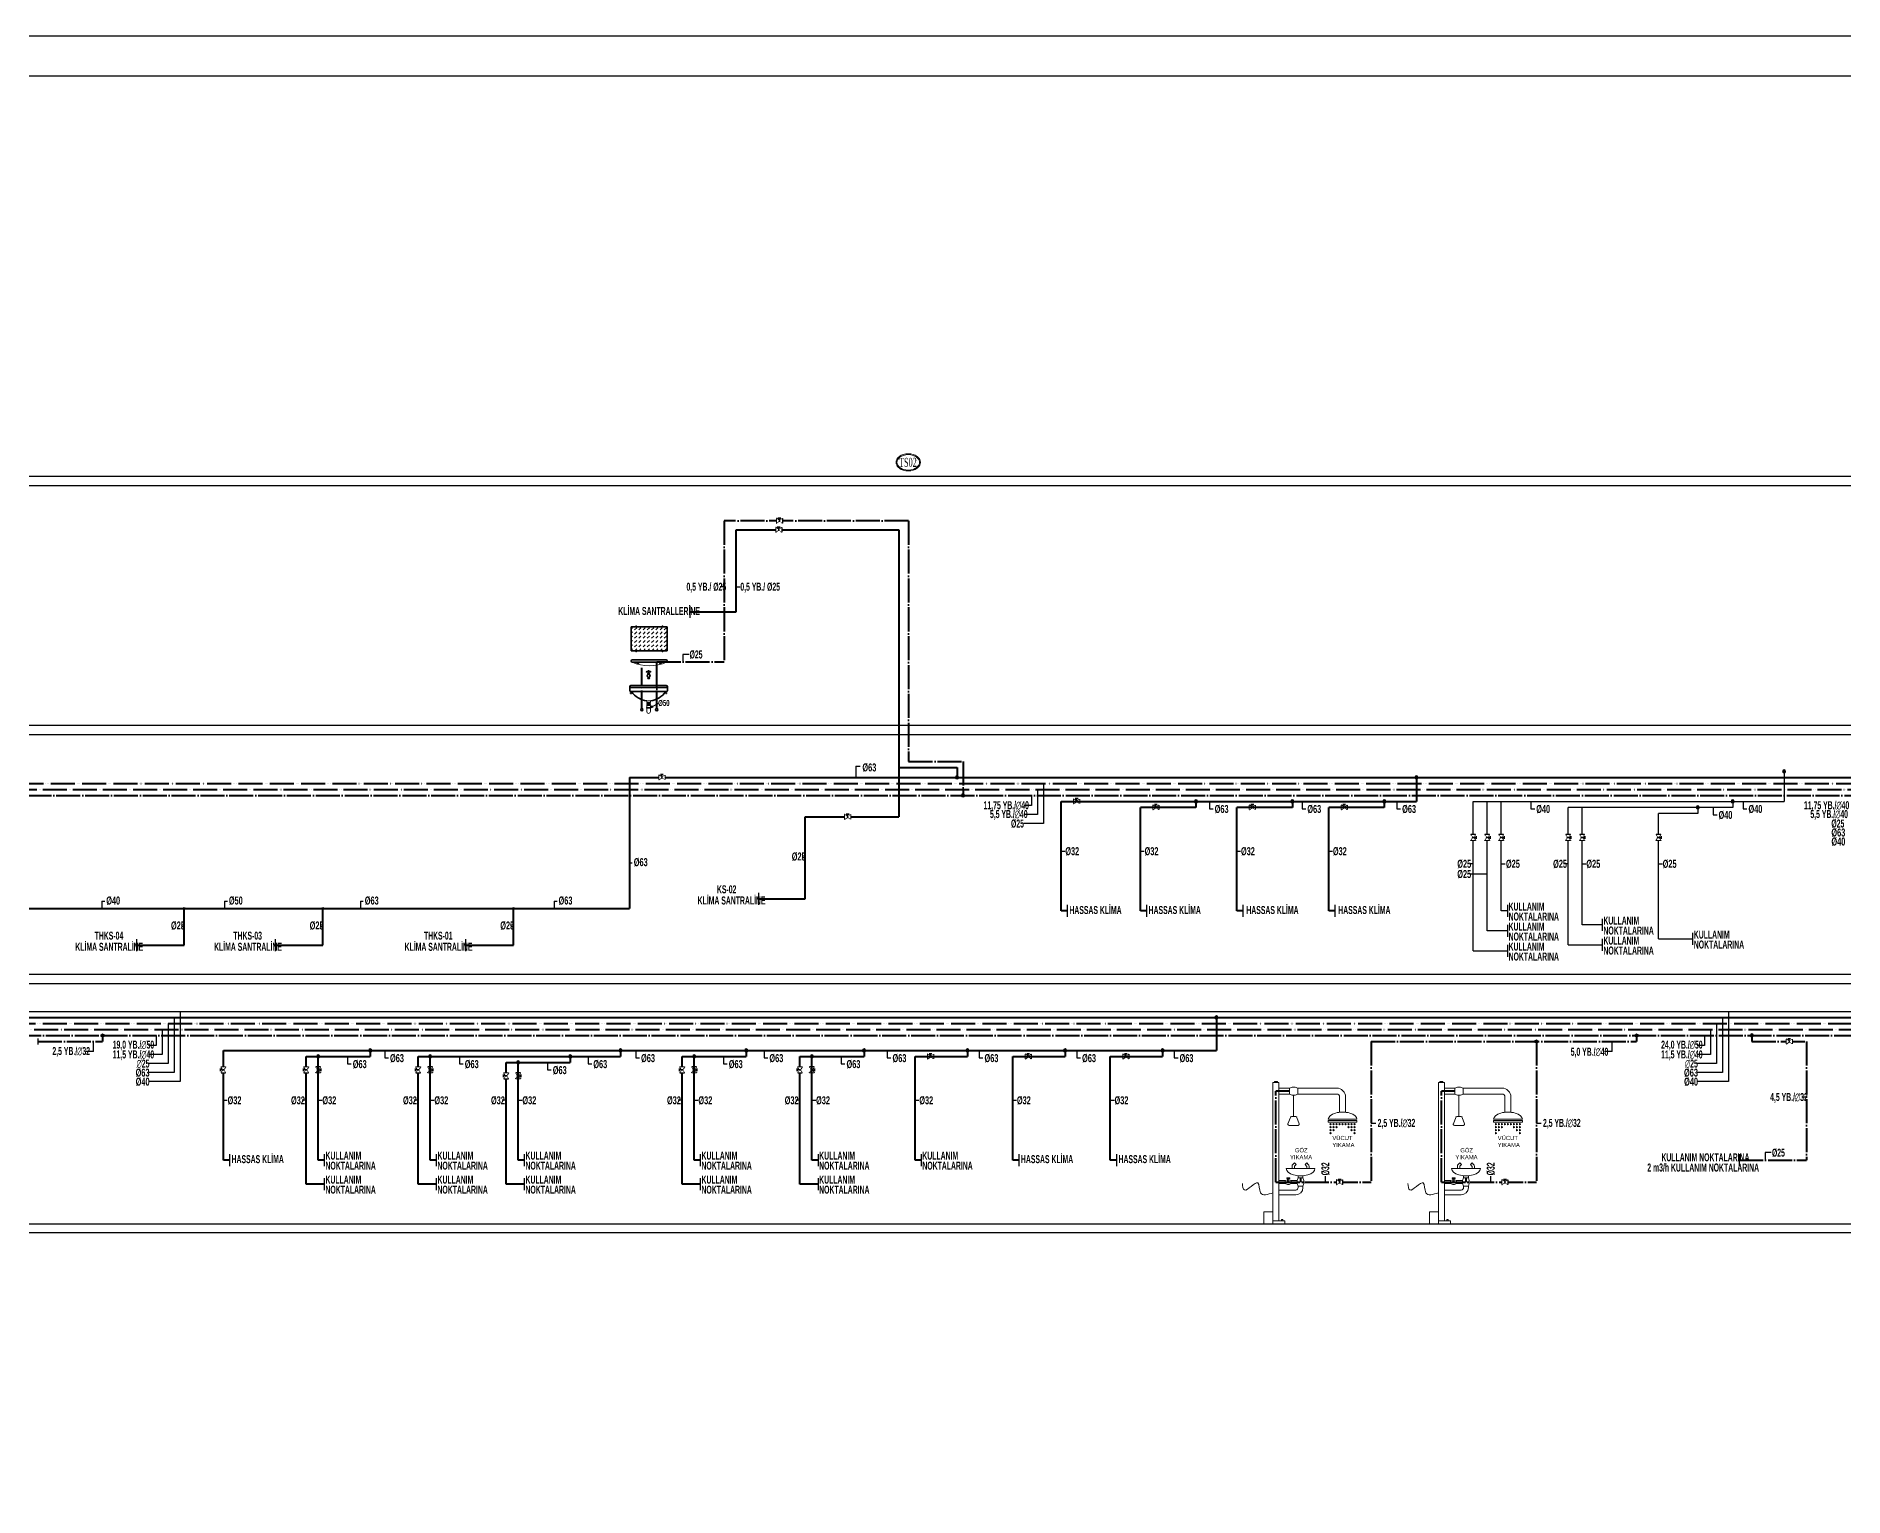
# Model space of a CAD drawing. Header units: centimetres. Extents: x 405464 to 563355, y 50011 to 66875.
# Drawn here: x 534626 to 539145, y 55361 to 59011 of the extents above; entities that cross this region are included whole.
import ezdxf
from ezdxf.enums import TextEntityAlignment as Align

# ---------------------------------------------------------------- set-up
doc = ezdxf.new("R2010")
doc.units = ezdxf.units.CM
for name, pattern in [('SICAKSU1', [75, 60, -6, 0, -3, 0, -6]), ('SIRKUL-1', [78, 60, -6, 0, -3, 0, -3, 0, -6]), ('SOGUKSU1', [72, 60, -6, 0, -6])]:
    doc.linetypes.add(name, pattern=pattern)
doc.layers.get('0').update_dxf_attribs({"lineweight": 9})
doc.layers.add('0-KRCN DI SU', color=41, linetype='D')
for name, color, linetype, lineweight in [('0-KRCN-IST-KÜRESEL VANA', 4, 'Continuous', 25), ('0-KRCN-SHT YUMUŞAK SU ÇAP', 201, 'Continuous', 30), ('0-KRCN-SHT-02CIHAZ', 132, 'Continuous', 25), ('0-KRCN-SHT-03CIHAZ', 120, 'Continuous', 30), ('0-KRCN-SHT-05CIHAZ', 171, 'Continuous', 40), ('0-KRCN-SHT-KÜRESEL VANA', 4, 'Continuous', 25), ('0-KRCN-SHT-LAVABO', 171, 'Continuous', 35), ('0-KRCN-SHT-PİSSU-BORU', 220, 'PISSU_LINE50', 40), ('0-KRCN-SHT-PROSES-BORU', 1, '0-Y_LINE', 40), ('0-KRCN-SHT-SICAKSU', 50, 'SICAKSU1', 40), ('0-KRCN-SHT-SIRKULASYON', 145, 'SIRKUL-1', 40), ('0-KRCN-SHT-SOGUKSU', 141, 'SOGUKSU1', 40), ('0-KRCN-SHT-YAZI-KOLADI-TEMİSSU', 2, 'Continuous', 35), ('0-KRCN-SHT-YAZI-ÇAP-TEMSU', 81, 'Continuous', 30), ('0-KRCN-Z-ANTET', 71, 'Continuous', 30), ('0-MEK-SHT-YAZI-ÇAP-TEMSU', 81, 'Continuous', 30)]:
    doc.layers.add(name, color=color, linetype=linetype, lineweight=lineweight)
doc.styles.add('BORU', font='AGENCYR.TTF')
doc.styles.add('CAP', font='ARIALNB.TTF')
doc.styles.add('MUF', font='isocpeur.ttf')
doc.styles.get("Standard").update_dxf_attribs({"font": 'arial.ttf'})
doc.styles.add('YAZI', font='times.ttf')
doc.linetypes.add('0-Y_LINE', pattern='A,100,-0.5,["Y",BORU,S=9,R=0,X=0,Y=-4.5],-5', length=105.5)
doc.linetypes.add('D', pattern='A,12,-1,["D",Standard,S=1,R=0,X=-0.1,Y=-0.5],-1.6', length=14.6)
doc.linetypes.add('PISSU_LINE50', pattern='A,50,-10,["C",MUF,S=10,R=0,X=1,Y=-5],0', length=60)

# ---------------------------------------------------------------- blocks, each defined once
blk = doc.blocks.new('0-MEK-SHT-ZKLN-LAV.MUSLUKLU-60')
at = {"layer": '0-KRCN-SHT-LAVABO', "linetype": 'Continuous'}
for p, q in [((-31.1, 181), (-31.1, 141)), ((28.9, 181), (-31.1, 181)), ((28.9, 141), (28.9, 181)), ((-31.1, 141), (28.9, 141)), ((-31.1, 124.1), (-31.1, 123.9)), ((27, 126), (-29.2, 126)), ((-29.2, 122), (27, 122)), ((28.9, 123.9), (28.9, 124.1)), ((-33.8, 81), (-33.8, 75)), ((-33.8, 78), (-33.8, 75)), ((-32.3, 71.4), (-32.3, 69.6)), ((-30.8, 71.4), (-32.3, 71.4)), ((-32.3, 69.6), (-30.8, 69.6)), ((-31.8, 83), (27.2, 83)), ((27.2, 80), (-31.8, 80)), ((-31.8, 73), (27.2, 73)), ((-30.8, 69.6), (-30.8, 71.4)), ((26.3, 69.6), (26.3, 71.4)), ((26.3, 71.4), (27.7, 71.4)), ((27.7, 69.6), (26.3, 69.6)), ((27.7, 71.4), (27.7, 69.6)), ((29.2, 81), (29.2, 75)), ((29.2, 75), (29.2, 78))]:
    blk.add_line(p, q, dxfattribs=at)
at = {"layer": '0-KRCN-SHT-LAVABO', "color": 120, "linetype": 'Continuous', "lineweight": 20}
for p, q in [((-23.8, 182.5), (-23.8, 180.4)), ((-22.4, 182.5), (-23.8, 182.5)), ((-22.4, 180.4), (-22.4, 182.5)), ((20.1, 180.4), (20.1, 182.5)), ((20.1, 182.5), (21.5, 182.5)), ((21.5, 182.5), (21.5, 180.4)), ((-31.1, 177.5), (-29.1, 179.5)), ((-31.1, 170.4), (-29.1, 172.4)), ((-31.1, 163.3), (-29.1, 165.4)), ((-31.1, 156.3), (-29.1, 158.3)), ((-31.1, 149.2), (-29.1, 151.2)), ((-25.6, 176), (-22, 179.5)), ((-25.6, 168.9), (-22, 172.4)), ((-25.6, 161.8), (-22, 165.4)), ((-25.6, 154.8), (-22, 158.3)), ((-25.6, 147.7), (-22, 151.2)), ((-23.8, 180.4), (-22.4, 180.4)), ((-18.5, 176), (-15, 179.5)), ((-18.5, 168.9), (-15, 172.4)), ((-18.5, 161.8), (-15, 165.4)), ((-18.5, 154.8), (-15, 158.3)), ((-18.5, 147.7), (-15, 151.2)), ((-11.4, 176), (-7.9, 179.5)), ((-11.4, 168.9), (-7.9, 172.4)), ((-11.4, 161.8), (-7.9, 165.4)), ((-11.4, 154.8), (-7.9, 158.3)), ((-11.4, 147.7), (-7.9, 151.2)), ((-4.4, 176), (-0.8, 179.5)), ((-4.4, 168.9), (-0.8, 172.4)), ((-4.4, 161.8), (-0.8, 165.4)), ((-4.4, 154.8), (-0.8, 158.3)), ((-4.4, 147.7), (-0.8, 151.2)), ((2.7, 176), (6.2, 179.5)), ((2.7, 168.9), (6.2, 172.4)), ((2.7, 161.8), (6.2, 165.4)), ((2.7, 154.8), (6.2, 158.3)), ((2.7, 147.7), (6.2, 151.2)), ((9.8, 176), (13.3, 179.5)), ((9.8, 168.9), (13.3, 172.4)), ((9.8, 161.8), (13.3, 165.4)), ((9.8, 154.8), (13.3, 158.3)), ((9.8, 147.7), (13.3, 151.2)), ((16.8, 176), (20.4, 179.5)), ((16.8, 168.9), (20.4, 172.4)), ((16.8, 161.8), (20.4, 165.4)), ((16.8, 154.8), (20.4, 158.3)), ((16.8, 147.7), (20.4, 151.2)), ((21.5, 180.4), (20.1, 180.4)), ((23.9, 176), (27.5, 179.5)), ((23.9, 168.9), (27.5, 172.4)), ((23.9, 161.8), (27.5, 165.4)), ((23.9, 154.8), (27.5, 158.3)), ((23.9, 147.7), (27.5, 151.2)), ((-31.1, 142.1), (-29.1, 144.1)), ((-25.2, 141), (-22, 144.1)), ((-23.8, 139.5), (-23.8, 141.6)), ((-23.8, 141.6), (-22.4, 141.6)), ((-22.4, 139.5), (-23.8, 139.5)), ((-22.4, 141.6), (-22.4, 139.5)), ((-18.1, 141), (-15, 144.1)), ((-11, 141), (-7.9, 144.1)), ((-4, 141), (-0.8, 144.1)), ((3.1, 141), (6.2, 144.1)), ((10.2, 141), (13.3, 144.1)), ((17.2, 141), (20.4, 144.1)), ((21.5, 141.6), (20.1, 141.6)), ((20.1, 141.6), (20.1, 139.5)), ((20.1, 139.5), (21.5, 139.5)), ((21.5, 139.5), (21.5, 141.6)), ((24.3, 141), (27.5, 144.1)), ((-4.3, 102.2), (-5.3, 99.2)), ((-5.1, 98.7), (-3.8, 97.8)), ((-3.8, 94.1), (-4.1, 96.2)), ((-0.4, 96.2), (-4.1, 96.2)), ((-3.9, 94.6), (-0.6, 94.6)), ((-0.7, 102.6), (-3.8, 102.6)), ((-3.8, 96.2), (-3.8, 100)), ((-3.8, 96.8), (-0.7, 96.8)), ((-3.8, 94.1), (-0.7, 94.1)), ((-3.7, 106), (-3.7, 106.8)), ((-3.7, 106), (-3.7, 105.3)), ((-3.3, 103.6), (-3.6, 103.4)), ((-3.6, 103.4), (-3.6, 103.2)), ((-0.9, 103.2), (-3.6, 103.2)), ((-3.5, 107.4), (-3.3, 107.4)), ((-3.5, 104.7), (-3.1, 104.7)), ((-3.3, 107.7), (-3.1, 107.7)), ((-3.3, 107.4), (-2.1, 107.4)), ((-1.2, 103.6), (-3.3, 103.6)), ((-1.4, 107.7), (-3.1, 107.7)), ((-3.1, 104.7), (-1.4, 104.7)), ((-3.1, 104.7), (-3.1, 103.6)), ((-1.9, 108), (-2.6, 108)), ((-2.6, 108), (-2.6, 108)), ((-1.2, 107.4), (-2.1, 107.4)), ((-1.9, 108), (-1.9, 108)), ((-1.2, 107.7), (-1.4, 107.7)), ((-1.1, 104.7), (-1.4, 104.7)), ((-1.4, 104.7), (-1.4, 103.6)), ((-1.1, 107.4), (-1.2, 107.4)), ((-1.2, 103.6), (-0.9, 103.4)), ((-0.9, 103.4), (-0.9, 103.2)), ((-0.8, 106), (-0.8, 106.8)), ((-0.8, 106), (-0.8, 105.3)), ((-0.7, 96.2), (-0.7, 100)), ((-0.7, 97.8), (0.6, 98.7)), ((-0.7, 94.1), (-0.4, 96.2)), ((0.8, 99.2), (-0.2, 102.2)), ((-5.8, 46.3), (-5.8, 46.1)), ((-5.3, 55.3), (-5.3, 57.9)), ((-5.3, 49.3), (-5.3, 46.8)), ((0.7, 46.8), (-5.3, 46.8)), ((-5.3, 45.6), (0.7, 45.6)), ((-5.3, 45.6), (-5.3, 39.8)), ((-5.2, 52.7), (-5.2, 52.5)), ((-5.2, 50.5), (-5.2, 50.3)), ((0.2, 54.8), (-4.8, 54.8)), ((0.2, 49.8), (-4.8, 49.8)), ((0.2, 53.2), (-4.7, 53.2)), ((-4.7, 52), (0.2, 52)), ((0.2, 51), (-4.7, 51)), ((-4.7, 49.8), (0.2, 49.8)), ((-4.3, 54.8), (-4.3, 53.2)), ((-4.3, 52), (-4.3, 51)), ((-2.3, 36.8), (-2.3, 36.8)), ((-0.3, 54.8), (-0.3, 53.2)), ((-0.3, 52), (-0.3, 51)), ((0.7, 57.9), (0.7, 55.3)), ((0.7, 52.5), (0.7, 52.7)), ((0.7, 50.3), (0.7, 50.5)), ((0.7, 46.8), (0.7, 49.3)), ((0.7, 39.8), (0.7, 45.6)), ((1.2, 46.1), (1.2, 46.3))]:
    blk.add_line(p, q, dxfattribs=at)
at = {"layer": '0-KRCN-SHT-LAVABO', "color": 120, "lineweight": 20}
blk.add_line((3.5, 47.7), (14.2, 53.7), dxfattribs=at)
at = {"layer": '0-KRCN-SHT-LAVABO', "color": 120, "linetype": 'Continuous', "lineweight": 20}
for centre in [(-19.9, 119.3), (17.6, 119.3)]:
    blk.add_circle(centre, 0.409, dxfattribs=at)
at = {"layer": '0-KRCN-SHT-LAVABO', "linetype": 'Continuous'}
for centre in [(-13.5, 42.9), (11.3, 42.9)]:
    blk.add_circle(centre, 1.84, dxfattribs=at)
for centre, radius, start, end in [((-29.2, 124.1), 1.9, 90, 180), ((-29.2, 123.9), 1.9, 180, 270), ((27, 124.1), 1.9, 0, 90), ((27, 123.9), 1.9, 270, 0), ((-31.8, 81), 2, 90, 180), ((-31.8, 78), 2, 90, 180), ((-31.8, 75), 2, 180, 270), ((-2.3, 92), 34.3, 213.6941, 264.9756), ((-2.3, 92), 34.3, 275.0244, 326.3059), ((27.2, 81), 2, 0, 90), ((27.2, 78), 2, 0, 90), ((27.2, 75), 2, 270, 0)]:
    blk.add_arc(centre, radius, start, end, dxfattribs=at)
at = {"layer": '0-KRCN-SHT-LAVABO', "color": 120, "linetype": 'Continuous', "lineweight": 20}
for centre, radius, start, end in [((-1.1, 188.2), 72.1, 246.4775, 293.4812), ((-20.1, 118.8), 1.62, 339.8952, 169.616), ((-5.3, 106), 0.843, 54.2766, 180), ((-5.3, 106), 0.843, 180, 305.7234), ((-4.8, 99.1), 0.5, 162, 234), ((-4.3, 107.6), 0.963, 239.9637, 304.3026), ((-4.3, 104.5), 0.963, 55.6974, 122.8475), ((-3.8, 102.1), 0.5, 90, 162), ((-3.1, 102.6), 0.781, 131.2718, 180.0396), ((-2.3, 100), 1.54, 0, 180), ((-1.4, 106), 2.41, 146.633, 162.6726), ((-1.4, 106), 2.41, 197.4576, 213.367), ((-3.6, 103.1), 0.12, 90, 131.2718), ((-3.3, 107.5), 0.15, 90, 270), ((-2.3, 106.8), 1.26, 106.6015, 134.4153), ((-2.3, 106), 0.843, 0, 180), ((-2.3, 106), 0.843, 180, 0), ((-2.3, 106), 2.05, 90, 100.1642), ((-2.3, 106), 2.05, 79.8358, 90), ((-2.3, 106.8), 1.26, 45.5847, 73.3985), ((-1.2, 107.5), 0.15, 270, 90), ((-3.1, 106), 2.41, 17.4576, 33.367), ((-3.1, 106), 2.41, 326.633, 342.5424), ((-0.9, 103.1), 0.12, 48.7282, 90), ((-1.4, 102.6), 0.781, 359.9604, 48.7282), ((-0.2, 107.6), 0.963, 235.6974, 300.0363), ((-0.2, 104.5), 0.963, 59.9637, 124.3026), ((-0.7, 102.1), 0.5, 18, 90), ((0.8, 106), 0.843, 0, 125.7234), ((0.8, 106), 0.843, 234.2766, 0), ((0.3, 99.1), 0.5, 306, 18), ((17.7, 118.8), 1.62, 10.384, 200.1048), ((-5.3, 46.3), 0.5, 90, 180), ((-5.3, 46.1), 0.5, 180, 270), ((-4.8, 55.3), 0.5, 180, 270), ((-4.8, 49.3), 0.5, 90, 180), ((-2.3, 39.8), 3, 180, 270), ((-4.7, 52.7), 0.5, 90, 180), ((-4.7, 52.5), 0.5, 180, 270), ((-4.7, 50.5), 0.5, 90, 180), ((-4.7, 50.3), 0.5, 180, 270), ((-2.3, 92), 34.3, 266.6528, 273.3472), ((-2.3, 39.8), 3, 270, 0), ((0.2, 55.3), 0.5, 270, 0), ((0.2, 52.7), 0.5, 0, 90), ((0.2, 52.5), 0.5, 270, 0), ((0.2, 50.5), 0.5, 0, 90), ((0.2, 50.3), 0.5, 270, 0), ((0.2, 49.3), 0.5, 0, 90), ((0.7, 46.3), 0.5, 0, 90), ((0.7, 46.1), 0.5, 270, 0)]:
    blk.add_arc(centre, radius, start, end, dxfattribs=at)
at = {"layer": '0-KRCN-SHT-PİSSU-BORU', "ltscale": 0.5}
blk.add_line((0.7, 48.2), (2, 48.2), dxfattribs=at)
blk.add_arc((2, 46.2), 2, 0, 90, dxfattribs=at)
at = {"layer": '0-KRCN-SHT-SICAKSU', "ltscale": 0.5}
blk.add_line((-13.5, 44.7), (-13.5, 114), dxfattribs=at)
at = {"layer": '0-KRCN-SHT-SOGUKSU', "ltscale": 0.5}
blk.add_line((11.3, 44.7), (11.3, 106), dxfattribs=at)
at = {"layer": '0-KRCN-SHT-LAVABO', "color": 120, "lineweight": 20, "style": 'CAP', "width": 0.7}
blk.add_text('%%C50', height=10, dxfattribs=at).set_placement((23.2, 54), align=Align.MIDDLE)
blk = doc.blocks.new('0-MEK-SHT-KÜRESELVANA')
at = {"layer": '0-KRCN-IST-KÜRESEL VANA'}
blk.add_hatch(color=256, dxfattribs=at).paths.add_polyline_path([(1.4, 0, 1), (-1.4, 0, 1)])
for p, q in [((-1.1, 0.9), (-4.2, 3)), ((-4.2, -3.1), (-4.2, 3)), ((-4.2, 3), (-4.2, -3.1)), ((-2.4, 4.6), (2.3, 4.6)), ((0, 4.6), (-2.4, 4.6)), ((0, 0), (0, 4.6)), ((2.3, 4.6), (0, 4.6)), ((1.1, 0.8), (4.3, 3)), ((4.3, -3.1), (4.3, 3)), ((4.3, 3), (4.3, -3.1)), ((-4.2, -3.1), (-1.1, -0.9)), ((4.3, -3.1), (1.1, -0.8))]:
    blk.add_line(p, q, dxfattribs=at)
for points in [[(-4.5, 3.7), (-5, 3.7), (-5, -3.8), (-4.5, -3.8)], [(4.6, 3.7), (5, 3.7), (5, -3.8), (4.6, -3.8)]]:
    blk.add_lwpolyline(points, close=True, dxfattribs=at)
blk.add_circle((0, 0), 1.42, dxfattribs=at)
blk.add_wipeout([(4.3, 3), (4.3, -3.1), (1.1, -0.9), (1.2, -0.8), (1.2, -0.7), (1.2, -0.7), (1.3, -0.6), (1.3, -0.5), (1.4, -0.4), (1.4, -0.3), (1.4, -0.2), (1.4, -0.1), (1.4, 0), (1.4, 0.1), (1.4, 0.2), (1.4, 0.2), (1.4, 0.3), (1.4, 0.4), (1.3, 0.5), (1.3, 0.6), (1.2, 0.7), (1.2, 0.7), (1.2, 0.8), (1.1, 0.8), (1.1, 0.9)]).dxf.layer = '0-KRCN-IST-KÜRESEL VANA'
blk.add_wipeout([(-4.2, 3), (-4.2, -3.1), (-1.1, -0.9), (-1.2, -0.8), (-1.2, -0.7), (-1.2, -0.7), (-1.3, -0.6), (-1.3, -0.5), (-1.4, -0.4), (-1.4, -0.3), (-1.4, -0.2), (-1.4, -0.1), (-1.4, 0), (-1.4, 0.1), (-1.4, 0.2), (-1.4, 0.2), (-1.4, 0.3), (-1.4, 0.4), (-1.3, 0.5), (-1.3, 0.6), (-1.2, 0.7), (-1.2, 0.7), (-1.2, 0.8), (-1.1, 0.8), (-1.1, 0.9)]).dxf.layer = '0-KRCN-IST-KÜRESEL VANA'
blk = doc.blocks.new('DONUT')
at = {"layer": '0-KRCN-SHT-03CIHAZ'}
blk.add_hatch(color=256, dxfattribs=at).paths.add_polyline_path([(2.5, 0, 1), (-2.5, 0, 1)])
blk.add_circle((0, 0), 2.5, dxfattribs=at)
blk = doc.blocks.new('*U39')
at = {"color": 1}
for p, q in [((-31.6, 5), (-31.6, 235)), ((-21.6, 235), (-31.6, 235)), ((-24.1, 237), (-29.1, 237)), ((-29.1, 235), (-29.1, 237)), ((-24.1, 235), (-24.1, 237)), ((-21.6, 5), (-21.6, 235)), ((-21.6, 225.9), (-4.1, 225.9)), ((-21.6, 215.9), (-4.1, 215.9)), ((0.3, 227.5), (-4.1, 225.9)), ((-4.1, 225.9), (-4.1, 215.9)), ((0.3, 214.3), (-4.1, 215.9)), ((0.3, 227.5), (5.1, 227.5)), ((0.3, 214.3), (5.1, 214.3)), ((2.7, 214.3), (2.7, 178.7)), ((5.1, 227.5), (9.6, 225.9)), ((5.1, 214.3), (9.6, 215.9)), ((9.6, 225.9), (74.4, 225.9)), ((9.6, 225.9), (9.6, 215.9)), ((9.6, 215.9), (74.4, 215.9)), ((79.4, 210.9), (79.4, 185.9)), ((89.4, 210.9), (89.4, 185.9)), ((79.4, 185.9), (89.4, 185.9)), ((-2.6, 177.1), (-6.6, 166.1)), ((-4.7, 163.7), (10.2, 163.7)), ((-0.7, 178.7), (6.2, 178.7)), ((8.1, 177.1), (12.1, 166.1)), ((108.4, 173.9), (60.4, 173.9)), ((108.4, 171.9), (60.4, 171.9)), ((108.4, 171.9), (108.4, 168.9)), ((-9.6, 91.8), (38.4, 91.8)), ((4.2, 101.4), (7, 98.6)), ((24.6, 101.4), (21.8, 98.6)), ((-11.1, 71.8), (-21.6, 71.8)), ((-11.1, 67), (-21.6, 67)), ((-7.6, 73.3), (-11.1, 71.8)), ((-11.1, 71.8), (-11.1, 67)), ((-7.6, 65.5), (-11.1, 67)), ((-8.7, 76.4), (-3.7, 76.4)), ((-8.7, 75.4), (-8.7, 76.4)), ((-8.7, 75.4), (-3.7, 75.4)), ((-7.6, 73.3), (-4.8, 73.3)), ((-7.6, 65.5), (-4.8, 65.5)), ((-7.2, 70.5), (-7.2, 75.4)), ((-5.2, 70.5), (-5.2, 75.4)), ((-4.8, 73.3), (-1.4, 71.8)), ((-4.8, 65.5), (-1.4, 67)), ((-3.7, 75.4), (-3.7, 76.4)), ((8.8, 71.8), (-1.4, 71.8)), ((-1.4, 71.8), (-1.4, 67)), ((8.8, 67), (-1.4, 67)), ((8.8, 71.8), (10.4, 76.2)), ((8.8, 67), (8.8, 71.8)), ((8.8, 67), (10.4, 62.6)), ((10.4, 76.2), (10.4, 79.9)), ((10.4, 76.2), (18.4, 76.2)), ((10.4, 60.1), (10.4, 62.6)), ((10.4, 62.6), (18.4, 62.6)), ((18.4, 76.2), (18.4, 79.9)), ((20, 71.8), (18.4, 76.2)), ((20, 67), (18.4, 62.6)), ((18.4, 60.1), (18.4, 62.6)), ((20, 67), (20, 71.8)), ((-21.6, 56.1), (6.4, 56.1)), ((-21.6, 48.1), (6.4, 48.1)), ((-31.6, 5), (-11.6, 5)), ((-17.2, 7), (-15.2, 7)), ((-17.2, 7), (-17.2, 5)), ((-15.2, 7), (-15.2, 5)), ((-11.6, 5), (-11.6, 0)), ((-11.6, 0), (-31.6, 0))]:
    blk.add_line(p, q, dxfattribs=at)
blk.add_lwpolyline([(60.4, 171.9), (60.4, 168.9), (108.4, 168.9)], dxfattribs=at)
for points in [[(0.2, 91.8), (0.2, 95.4, -0.198912), (1.6, 98.8), (4.2, 101.4)], [(4.2, 91.8), (4.2, 95.4, -0.198912), (4.4, 96), (7, 98.6)], [(24.6, 91.8), (24.6, 95.4, 0.198912), (24.4, 96), (21.8, 98.6)], [(28.6, 91.8), (28.6, 95.4, 0.198912), (27.2, 98.8), (24.6, 101.4)]]:
    blk.add_lwpolyline(points, format="xyb", dxfattribs=at)
blk.add_lwpolyline([(-46.6, 20), (-46.6, 0), (-31.6, 0), (-31.6, 20)], close=True, dxfattribs=at)
for centre, radius in [((64.4, 165.9), 1), ((64.4, 160.9), 1), ((64.4, 155.9), 1), ((64.4, 150.9), 1), ((69.4, 165.9), 1), ((69.4, 160.9), 1), ((69.4, 155.9), 1), ((74.4, 165.9), 1), ((74.4, 160.9), 1), ((79.4, 165.9), 1), ((84.4, 165.9), 1), ((89.4, 165.9), 1), ((94.4, 165.9), 1), ((94.4, 160.9), 1), ((99.4, 165.9), 1), ((99.4, 160.9), 1), ((99.4, 155.9), 1), ((104.4, 165.9), 1), ((104.4, 160.9), 1), ((104.4, 155.9), 1), ((104.4, 150.9), 1), ((-6.2, 69.4), 1.5)]:
    blk.add_circle(centre, radius, dxfattribs=at)
for centre, radius, start, end in [((74.4, 210.9), 15, 0, 90), ((74.4, 210.9), 5, 0, 90), ((-4.7, 165.7), 2, 165.9638, 270), ((-0.7, 176.7), 2, 90, 165.9638), ((6.2, 176.7), 2, 14.0362, 90), ((10.2, 165.7), 2, 270, 14.0362), ((6.4, 60.1), 4, 270, 0), ((6.4, 60.1), 12, 270, 0)]:
    blk.add_arc(centre, radius, start, end, dxfattribs=at)
for centre, major_axis in [((84.4, 173.9), (24, 0)), ((14.4, 91.8), (-24, 0))]:
    blk.add_ellipse(centre, major_axis=major_axis, ratio=0.5, start_param=0, end_param=3.141593, dxfattribs=at)
blk.add_spline([(-31.6, 51.5), (-52.4, 51.5), (-56.8, 67.9), (-79.3, 56.2), (-82.6, 67.2)], degree=3, dxfattribs=at)
at = {"char_height": 7, "attachment_point": 1}
for s, insert in [('   GÖZ YIKAMA', (-3.2, 125.9)), ('VÜCUT   YIKAMA', (67.3, 146.3))]:
    blk.add_mtext_dynamic_manual_height_columns(s, width=59.736, gutter_width=12.5, heights=[0], dxfattribs=dict(at, insert=insert))
blk = doc.blocks.new('A$C75464483')
at = {"layer": '0-KRCN-SHT-YAZI-KOLADI-TEMİSSU', "lineweight": 20}
for points in [[(22.3, 5.7, -0.254464), (22.3, -5.7, -0.105847), (17.2, -11.7, -0.086514), (9.5, -15.7, -0.153914), (-10.7, -15.7, -0.086514), (-18.3, -11.7, -0.105847), (-23.5, -5.7, -0.254464), (-23.5, 5.7, -0.105847), (-18.3, 11.7, -0.086514), (-10.7, 15.7, -0.153914), (9.5, 15.7, -0.086514), (17.2, 11.7, -0.105847), (22.3, 5.7, -0.125236)], [(20.7, 4.9, -0.254464), (20.7, -4.9, -0.105847), (16.1, -10.3, -0.086514), (9, -14, -0.153914), (-10.1, -14, -0.086514), (-17.2, -10.3, -0.105847), (-21.9, -4.9, -0.254464), (-21.9, 4.9, -0.105847), (-17.2, 10.3, -0.086514), (-10.1, 14, -0.153914), (9, 14, -0.086514), (16.1, 10.3, -0.105847), (20.7, 4.9, -0.125236)]]:
    blk.add_lwpolyline(points, format="xyb", dxfattribs=at)
at = {"layer": '0-KRCN-SHT-YAZI-KOLADI-TEMİSSU', "style": 'YAZI', "width": 0.6}
blk.add_text('TS', height=18, rotation=360, dxfattribs=at).set_placement((0, 0), align=Align.MIDDLE_RIGHT)
blk.add_attdef('99', text='', height=18, rotation=360, dxfattribs=at).set_placement((0, 0), align=Align.MIDDLE_LEFT)

msp = doc.modelspace()

# ---------------------------------------------------------------- linework, layer by layer
at = {"layer": '0-KRCN DI SU', "linetype": 'D', "ltscale": 5}
for p, q in [((538995.7, 57174.1), (538995.7, 57099.1)), ((538218.5, 57099.1), (538995.7, 57099.1)), ((538218.5, 56725.3), (538218.5, 57099.1)), ((538253.5, 56775.3), (538253.5, 57099.1)), ((538288.5, 56825.3), (538288.5, 57099.1)), ((538867, 57084.1), (538455.7, 57084.1)), ((538455.7, 56740.3), (538455.7, 57084.1)), ((538490.7, 56790.3), (538490.7, 57084.1)), ((538779.8, 57084.1), (538779.8, 57069.1)), ((538867, 57099.1), (538867, 57084.1)), ((538779.8, 57069.1), (538681.5, 57069.1)), ((538681.5, 56755.3), (538681.5, 57069.1)), ((538303.8, 56825.3), (538288.5, 56825.3)), ((538303.8, 56775.3), (538253.5, 56775.3)), ((538541, 56790.3), (538490.7, 56790.3)), ((538218.5, 56725.3), (538303.8, 56725.3)), ((538455.7, 56740.3), (538541, 56740.3)), ((538681.5, 56755.3), (538766.8, 56755.3)), ((521715.5, 56574.1), (544442.4, 56574.1))]:
    msp.add_line(p, q, dxfattribs=at)
at = {"layer": '0-KRCN-SHT YUMUŞAK SU ÇAP', "linetype": 'Continuous'}
for p, q in [((536675.3, 57186.7), (536685.8, 57186.7)), ((536675.3, 57186.7), (536675.3, 57159.1)), ((537558.7, 57099.1), (537558.7, 57080.4)), ((537558.7, 57080.4), (537568.2, 57080.4)), ((537790.5, 57099.1), (537790.5, 57080.4)), ((537790.5, 57080.4), (537799.9, 57080.4)), ((538027.4, 57099.1), (538027.4, 57080.4)), ((538027.4, 57080.4), (538036.9, 57080.4)), ((538362.6, 57099.1), (538362.6, 57080.4)), ((538362.6, 57080.4), (538372.1, 57080.4)), ((538818.3, 57084.1), (538818.3, 57065.4)), ((538893.2, 57099.1), (538893.2, 57080.4)), ((538893.2, 57080.4), (538902.7, 57080.4)), ((538818.3, 57065.4), (538827.8, 57065.4)), ((536109.2, 56945.8), (536116.1, 56945.8)), ((536548.1, 56957.8), (536541.1, 56957.8)), ((537188.1, 56974.6), (537197.9, 56974.6)), ((537386.2, 56974.6), (537396, 56974.6)), ((537627.2, 56974.6), (537637, 56974.6)), ((537857, 56974.6), (537866.8, 56974.6)), ((538218.5, 56943.1), (538208.8, 56943.1)), ((538288.5, 56943.1), (538298.3, 56943.1)), ((538455.7, 56943.1), (538445.9, 56943.1)), ((538490.7, 56943.1), (538500.4, 56943.1)), ((538681.5, 56943.1), (538691.3, 56943.1)), ((538253.5, 56917.6), (538208.8, 56917.6)), ((534790.4, 56849.8), (534797.4, 56849.8)), ((534790.4, 56849.8), (534790.4, 56831.3)), ((535096.9, 56849.8), (535103.9, 56849.8)), ((535096.9, 56849.8), (535096.9, 56831.3)), ((535436.7, 56849.8), (535443.7, 56849.8)), ((535436.7, 56849.8), (535436.7, 56831.3)), ((535921, 56849.8), (535928, 56849.8)), ((535921, 56849.8), (535921, 56831.3)), ((534996.1, 56785.4), (534989.1, 56785.4)), ((535342.8, 56785.4), (535335.9, 56785.4)), ((535819.2, 56785.4), (535812.3, 56785.4)), ((534971, 56559.1), (534971, 56421.3)), ((534986, 56574.1), (534986, 56398.8)), ((538841.9, 56559.1), (538841.9, 56421.3)), ((538856.9, 56574.1), (538856.9, 56398.8)), ((535404.2, 56461.6), (535404.2, 56442.9)), ((535497.2, 56476.6), (535497.2, 56457.9)), ((535497.2, 56457.9), (535506.7, 56457.9)), ((535684.1, 56461.6), (535684.1, 56442.9)), ((535904.1, 56446.6), (535904.1, 56427.9)), ((536005.5, 56461.6), (536005.5, 56442.9)), ((536124.9, 56476.6), (536124.9, 56457.9)), ((536124.9, 56457.9), (536134.3, 56457.9)), ((536344.1, 56461.6), (536344.1, 56442.9)), ((536445.6, 56476.6), (536445.6, 56457.9)), ((536445.6, 56457.9), (536455.1, 56457.9)), ((536638.4, 56461.6), (536638.4, 56442.9)), ((536753.4, 56476.6), (536753.4, 56457.9)), ((536753.4, 56457.9), (536762.8, 56457.9)), ((536983.3, 56476.6), (536983.3, 56457.9)), ((536983.3, 56457.9), (536992.8, 56457.9)), ((537227.3, 56476.6), (537227.3, 56457.9)), ((537227.3, 56457.9), (537236.8, 56457.9)), ((537471, 56476.6), (537471, 56457.9)), ((537471, 56457.9), (537480.4, 56457.9)), ((534971, 56421.3), (534906.9, 56421.3)), ((534986, 56398.8), (534906.9, 56398.8)), ((535404.2, 56442.9), (535413.6, 56442.9)), ((535684.1, 56442.9), (535693.6, 56442.9)), ((535904.1, 56427.9), (535913.6, 56427.9)), ((536005.5, 56442.9), (536014.9, 56442.9)), ((536344.1, 56442.9), (536353.6, 56442.9)), ((536638.4, 56442.9), (536647.8, 56442.9)), ((538841.9, 56421.3), (538777.8, 56421.3)), ((538856.9, 56398.8), (538777.8, 56398.8)), ((535093.8, 56352.1), (535103.5, 56352.1)), ((535300.9, 56352.1), (535290.7, 56352.1)), ((535330.9, 56352.1), (535340.7, 56352.1)), ((535580.8, 56352.1), (535570.7, 56352.1)), ((535610.8, 56352.1), (535620.6, 56352.1)), ((535800.8, 56352.1), (535790.7, 56352.1)), ((535830.8, 56352.1), (535840.6, 56352.1)), ((536240.8, 56352.1), (536230.7, 56352.1)), ((536270.8, 56352.1), (536280.6, 56352.1)), ((536535.1, 56352.1), (536524.9, 56352.1)), ((536565.1, 56352.1), (536574.8, 56352.1)), ((536823.1, 56352.1), (536832.8, 56352.1)), ((537067.1, 56352.1), (537076.8, 56352.1)), ((537311.1, 56352.1), (537320.9, 56352.1))]:
    msp.add_line(p, q, dxfattribs=at)
at = {"layer": '0-KRCN-SHT-02CIHAZ', "color": 8}
for p, q in [((544442.4, 57911.3), (519319.8, 57911.3)), ((519319.8, 57888.8), (544442.4, 57888.8)), ((544442.4, 57288.8), (519319.8, 57288.8)), ((519319.8, 57266.3), (544442.4, 57266.3)), ((544442.4, 56666.3), (519319.8, 56666.3)), ((519319.8, 56643.8), (544442.4, 56643.8)), ((519319.8, 56043.8), (544442.4, 56043.8)), ((544442.4, 56021.3), (519319.8, 56021.3))]:
    msp.add_line(p, q, dxfattribs=at)
at = {"layer": '0-KRCN-SHT-PROSES-BORU'}
for p, q in [((536375.7, 57572.6), (536375.7, 57777.8)), ((536782.7, 57777.8), (536782.7, 57060.4)), ((536259.7, 57572.6), (536375.7, 57572.6)), ((536782.7, 57184.1), (536928, 57184.1)), ((536928, 57184.1), (536928, 57159.1)), ((536109.2, 57159.1), (544442.4, 57159.1)), ((536109.2, 57159.1), (536109.2, 56831.3)), ((538076.4, 57159.1), (538076.4, 57099.1)), ((537188.1, 56825.3), (537188.1, 57099.1)), ((537386.2, 56825.3), (537386.2, 57084.1)), ((537525.3, 57099.1), (537525.3, 57084.1)), ((537627.2, 56825.3), (537627.2, 57084.1)), ((537766.3, 57099.1), (537766.3, 57084.1)), ((537857, 56825.3), (537857, 57084.1)), ((537996.1, 57099.1), (537996.1, 57084.1)), ((536548.1, 57060.4), (536782.7, 57060.4)), ((536548.1, 56855.2), (536548.1, 57060.4)), ((536432, 56855.2), (536548.1, 56855.2)), ((533407.3, 56831.3), (536109.2, 56831.3)), ((534996.1, 56739.4), (534996.1, 56831.3)), ((535342.8, 56739.4), (535342.8, 56831.3)), ((535819.2, 56739.4), (535819.2, 56831.3)), ((537203.4, 56825.3), (537188.1, 56825.3)), ((537401.6, 56825.3), (537386.2, 56825.3)), ((537642.6, 56825.3), (537627.2, 56825.3)), ((537872.3, 56825.3), (537857, 56825.3)), ((534876.3, 56739.4), (534996.1, 56739.4)), ((535223.1, 56739.4), (535342.8, 56739.4)), ((535699.5, 56739.4), (535819.2, 56739.4)), ((521644.3, 56559.1), (544442.4, 56559.1)), ((537576.2, 56559.1), (537576.2, 56476.6)), ((535093.8, 56476.6), (537576.2, 56476.6)), ((535093.8, 56202.8), (535093.8, 56476.6)), ((535300.9, 56142.8), (535300.9, 56461.6)), ((535300.9, 56461.6), (535461.2, 56461.6)), ((535461.2, 56476.6), (535461.2, 56461.6)), ((535580.8, 56142.8), (535580.8, 56461.6)), ((535580.8, 56461.6), (536086.9, 56461.6)), ((535800.8, 56142.8), (535800.8, 56446.6)), ((535800.8, 56446.6), (535961.2, 56446.6)), ((535961.2, 56461.6), (535961.2, 56446.6)), ((536086.9, 56476.6), (536086.9, 56461.6)), ((536240.8, 56142.8), (536240.8, 56461.6)), ((536240.8, 56461.6), (536401.2, 56461.6)), ((536401.2, 56476.6), (536401.2, 56461.6)), ((536535.1, 56142.8), (536535.1, 56461.6)), ((536535.1, 56461.6), (536695.4, 56461.6)), ((536695.4, 56476.6), (536695.4, 56461.6)), ((536823.1, 56202.8), (536823.1, 56461.6)), ((536953.9, 56476.6), (536953.9, 56461.6)), ((537067.1, 56202.8), (537067.1, 56461.6)), ((537197.9, 56476.6), (537197.9, 56461.6)), ((537311.1, 56202.8), (537311.1, 56461.6)), ((537441.9, 56476.6), (537441.9, 56461.6)), ((535109.1, 56202.8), (535093.8, 56202.8)), ((535346.2, 56202.8), (535330.9, 56202.8)), ((535626.2, 56202.8), (535610.8, 56202.8)), ((535846.2, 56202.8), (535830.8, 56202.8)), ((536286.2, 56202.8), (536270.8, 56202.8)), ((536580.4, 56202.8), (536565.1, 56202.8)), ((536838.4, 56202.8), (536823.1, 56202.8)), ((537082.4, 56202.8), (537067.1, 56202.8)), ((537326.4, 56202.8), (537311.1, 56202.8)), ((535346.2, 56142.8), (535300.9, 56142.8)), ((535626.2, 56142.8), (535580.8, 56142.8)), ((535846.2, 56142.8), (535800.8, 56142.8)), ((536286.2, 56142.8), (536240.8, 56142.8)), ((536580.4, 56142.8), (536535.1, 56142.8))]:
    msp.add_line(p, q, dxfattribs=at)
at = {"layer": '0-KRCN-SHT-SICAKSU'}
for p, q in [((528100, 57129.1), (544442.4, 57129.1)), ((526574.1, 56529.1), (544442.4, 56529.1))]:
    msp.add_line(p, q, dxfattribs=at)
at = {"layer": '0-KRCN-SHT-SIRKULASYON'}
for p, q in [((528085, 57144.1), (544442.4, 57144.1)), ((527987, 56544.1), (544442.4, 56544.1))]:
    msp.add_line(p, q, dxfattribs=at)
at = {"layer": '0-KRCN-SHT-SOGUKSU'}
for p, q in [((536345.7, 57800.3), (536345.7, 57447.8)), ((536806.9, 57800.3), (536345.7, 57800.3)), ((536806.9, 57800.3), (536806.9, 57199.1)), ((536177.3, 57447.8), (536345.7, 57447.8)), ((536177.3, 57422.9), (536177.3, 57447.8)), ((536806.9, 57199.1), (536943, 57199.1)), ((536943, 57199.1), (536943, 57114.1)), ((528115, 57114.1), (544442.4, 57114.1)), ((528017, 56514.1), (544442.4, 56514.1)), ((534630.3, 56499.1), (534791.9, 56499.1)), ((534791.9, 56514.1), (534791.9, 56499.1)), ((537963.1, 56499.1), (537963.1, 56147.7)), ((537963.1, 56499.1), (538626.7, 56499.1)), ((538376.5, 56499.1), (538376.5, 56147.7)), ((538626.7, 56514.1), (538626.7, 56499.1)), ((538915.1, 56514.1), (538915.1, 56499.1)), ((538915.1, 56499.1), (539051.6, 56499.1)), ((539051.6, 56499.1), (539051.6, 56202.8)), ((537725.3, 56147.7), (537725.3, 56375.1)), ((537759.1, 56375.1), (537725.3, 56375.1)), ((538138.7, 56147.7), (538138.7, 56375.1)), ((538172.5, 56375.1), (538138.7, 56375.1)), ((538883.2, 56202.8), (539051.6, 56202.8)), ((537725.3, 56147.7), (537963.1, 56147.7)), ((537786.8, 56158.1), (537786.8, 56147.7)), ((538138.7, 56147.7), (538376.5, 56147.7)), ((538200.2, 56158.1), (538200.2, 56147.7))]:
    msp.add_line(p, q, dxfattribs=at)
at = {"layer": '0-KRCN-SHT-YAZI-ÇAP-TEMSU', "linetype": 'Continuous'}
for p, q in [((536345.7, 57635.5), (536336, 57635.5)), ((536375.7, 57635.5), (536385.5, 57635.5)), ((536259.7, 57587.6), (536259.7, 57557.6)), ((536257.4, 57466.3), (536242.4, 57466.3)), ((536242.4, 57466.3), (536242.4, 57447.8)), ((537129.4, 57129.1), (537129.4, 57066.3)), ((537144.4, 57144.1), (537144.4, 57043.8)), ((537114.4, 57088.8), (537095.3, 57088.8)), ((537114.4, 57114.1), (537114.4, 57088.8)), ((537129.4, 57066.3), (537095.3, 57066.3)), ((537144.4, 57043.8), (537095.3, 57043.8)), ((536432, 56870.2), (536432, 56840.2)), ((537203.4, 56840.3), (537203.4, 56810.3)), ((537401.6, 56840.3), (537401.6, 56810.3)), ((537642.6, 56840.3), (537642.6, 56810.3)), ((537872.3, 56840.3), (537872.3, 56810.3)), ((538303.8, 56840.3), (538303.8, 56810.3)), ((538541, 56805.3), (538541, 56775.3)), ((538303.8, 56790.3), (538303.8, 56760.3)), ((538766.8, 56770.3), (538766.8, 56740.3)), ((534876.3, 56754.4), (534876.3, 56724.4)), ((535223.1, 56754.4), (535223.1, 56724.4)), ((535699.5, 56754.4), (535699.5, 56724.4)), ((538303.8, 56740.3), (538303.8, 56710.3)), ((538541, 56755.3), (538541, 56725.3)), ((534956, 56544.1), (534956, 56443.8)), ((538826.9, 56544.1), (538826.9, 56443.8)), ((534630.3, 56506.6), (534630.3, 56491.6)), ((534926, 56488.8), (534906.9, 56488.8)), ((534926, 56514.1), (534926, 56488.8)), ((534941, 56529.1), (534941, 56466.3)), ((538796.9, 56488.8), (538777.8, 56488.8)), ((538796.9, 56514.1), (538796.9, 56488.8)), ((538811.9, 56529.1), (538811.9, 56466.3)), ((534941, 56466.3), (534906.9, 56466.3)), ((534956, 56443.8), (534906.9, 56443.8)), ((538811.9, 56466.3), (538777.8, 56466.3)), ((538826.9, 56443.8), (538777.8, 56443.8)), ((539051.6, 56360.3), (539041.9, 56360.3)), ((537963.1, 56294.9), (537974.7, 56294.9)), ((538376.5, 56294.9), (538388.1, 56294.9)), ((535109.1, 56217.8), (535109.1, 56187.8)), ((535346.2, 56217.8), (535346.2, 56187.8)), ((535626.2, 56217.8), (535626.2, 56187.8)), ((535846.2, 56217.8), (535846.2, 56187.8)), ((536286.2, 56217.8), (536286.2, 56187.8)), ((536580.4, 56217.8), (536580.4, 56187.8)), ((536838.4, 56217.8), (536838.4, 56187.8)), ((537082.4, 56217.8), (537082.4, 56187.8)), ((537326.4, 56217.8), (537326.4, 56187.8)), ((538883.2, 56217.8), (538883.2, 56187.8)), ((538963.3, 56221.3), (538948.3, 56221.3)), ((538948.3, 56221.3), (538948.3, 56202.8)), ((535346.2, 56157.8), (535346.2, 56127.8)), ((535626.2, 56157.8), (535626.2, 56127.8)), ((535846.2, 56157.8), (535846.2, 56127.8)), ((536286.2, 56157.8), (536286.2, 56127.8)), ((536580.4, 56157.8), (536580.4, 56127.8)), ((537848.7, 56147.7), (537848.7, 56162.7)), ((538262.1, 56147.7), (538262.1, 56162.7))]:
    msp.add_line(p, q, dxfattribs=at)
at = {"layer": '0-MEK-SHT-YAZI-ÇAP-TEMSU', "linetype": 'Continuous'}
for p, q in [((534769.1, 56474.4), (534769.1, 56499.1)), ((538565.9, 56474.4), (538565.9, 56499.1)), ((534769.1, 56474.4), (534749.7, 56474.4)), ((538565.9, 56474.4), (538546.5, 56474.4))]:
    msp.add_line(p, q, dxfattribs=at)

# ---------------------------------------------------------------- block references
at = {"layer": '0-KRCN-SHT-03CIHAZ', "yscale": 1.5, "zscale": 1.5}
for p, xscale in [((538995.7, 57174.1), -1.5), ((536928, 57159.1), -1.5), ((538076.4, 57159.1), -1.5), ((536943, 57114.1), -1.5), ((537525.3, 57099.1), -1.5), ((537766.3, 57099.1), -1.5), ((537996.1, 57099.1), -1.5), ((538779.8, 57084.1), -1.5), ((538867, 57099.1), -1.5), ((537576.2, 56559.1), -1.5), ((534791.9, 56514.1), 1.5), ((538376.5, 56499.1), 1.5), ((538626.7, 56514.1), 1.5), ((538915.1, 56514.1), -1.5), ((535461.2, 56476.6), -1.5), ((535961.2, 56461.6), -1.5), ((536086.9, 56476.6), -1.5), ((536401.2, 56476.6), -1.5), ((536695.4, 56476.6), -1.5), ((536953.9, 56476.6), -1.5), ((537197.9, 56476.6), -1.5), ((537441.9, 56476.6), -1.5)]:
    msp.add_blockref('DONUT', p, dxfattribs=dict(at, xscale=xscale))
at = {"layer": '0-KRCN-SHT-05CIHAZ'}
for p in [(534996.1, 56831.3), (535342.8, 56831.3), (535819.2, 56831.3)]:
    msp.add_blockref('DONUT', p, dxfattribs=at)
at = {"layer": '0-KRCN-SHT-KÜRESEL VANA', "xscale": 1.5, "yscale": 1.5, "zscale": 1.5, "rotation": 270}
for p in [(535330.9, 56428.2), (535610.8, 56428.2), (535830.8, 56413.2), (536270.8, 56428.2), (536565.1, 56428.2)]:
    msp.add_blockref('0-MEK-SHT-KÜRESELVANA', p, dxfattribs=at)
at = {"layer": '0-KRCN-SHT-LAVABO', "xscale": 1.5, "yscale": 1.5, "zscale": 1.5}
msp.add_blockref('0-MEK-SHT-ZKLN-LAV.MUSLUKLU-60', (536160.3, 57263.9), dxfattribs=at)
at = {"layer": '0-KRCN-SHT-YAZI-KOLADI-TEMİSSU', "lineweight": 20, "xscale": 1.25, "yscale": 1.25, "zscale": 1.25}
msp.add_blockref('A$C75464483', (536806.7, 57946.3), dxfattribs=at).add_auto_attribs({'99': '02'})

# ---------------------------------------------------------------- texts
at = {"layer": '0-KRCN-SHT YUMUŞAK SU ÇAP', "linetype": 'Continuous', "style": 'CAP', "width": 0.7}
for s, p in [('Ø63', (536691.4, 57174)), ('Ø63', (536119.9, 56937.3)), ('Ø25', (536514.8, 56951.4)), ('Ø40', (534801.1, 56841.3)), ('Ø50', (535107.6, 56841.3)), ('Ø63', (535447.4, 56841.3)), ('Ø63', (535931.7, 56841.3)), ('Ø25', (534962.9, 56779)), ('Ø25', (535309.6, 56779)), ('Ø25', (535786, 56779))]:
    msp.add_text(s, height=20, dxfattribs=at).set_placement(p)
for s, p in [('Ø63', (537572, 57080.1)), ('Ø63', (537803.7, 57080.1)), ('Ø63', (538040.7, 57080.1)), ('Ø40', (538375.9, 57080.1)), ('Ø40', (538906.5, 57080.1)), ('Ø40', (538831.6, 57065.1)), ('Ø63', (539113.8, 57021.3)), ('Ø40', (539113.9, 56998.8)), ('Ø32', (537198.6, 56974.6)), ('Ø32', (537396.8, 56974.6)), ('Ø32', (537637.8, 56974.6)), ('Ø32', (537867.5, 56974.6)), ('Ø25', (538178.5, 56943.1)), ('Ø25', (538300.2, 56943.1)), ('Ø25', (538418.1, 56943.1)), ('Ø25', (538501.2, 56943.1)), ('Ø25', (538692, 56943.1)), ('Ø25', (538178.5, 56917.6)), ('Ø63', (535417.4, 56442.6)), ('Ø63', (535510.5, 56457.6)), ('Ø63', (535697.4, 56442.6)), ('Ø63', (536018.7, 56442.6)), ('Ø63', (536138.1, 56457.6)), ('Ø63', (536357.4, 56442.6)), ('Ø63', (536458.9, 56457.6)), ('Ø63', (536651.6, 56442.6)), ('Ø63', (536766.6, 56457.6)), ('Ø63', (536996.6, 56457.6)), ('Ø63', (537240.6, 56457.6)), ('Ø63', (537484.2, 56457.6)), ('Ø63', (534874.5, 56421.3)), ('Ø40', (534874.7, 56398.8)), ('Ø63', (535917.4, 56427.6)), ('Ø63', (538745.4, 56421.3)), ('Ø40', (538745.6, 56398.8)), ('Ø32', (535104.3, 56352.1)), ('Ø32', (535263, 56352.1)), ('Ø32', (535341.4, 56352.1)), ('Ø32', (535542.9, 56352.1)), ('Ø32', (535621.4, 56352.1)), ('Ø32', (535762.9, 56352.1)), ('Ø32', (535841.4, 56352.1)), ('Ø32', (536202.9, 56352.1)), ('Ø32', (536281.4, 56352.1)), ('Ø32', (536497.1, 56352.1)), ('Ø32', (536575.6, 56352.1)), ('Ø32', (536833.6, 56352.1)), ('Ø32', (537077.6, 56352.1)), ('Ø32', (537321.6, 56352.1))]:
    msp.add_text(s, height=20, dxfattribs=at).set_placement(p, align=Align.MIDDLE_LEFT)
at = {"layer": '0-KRCN-SHT-YAZI-ÇAP-TEMSU', "linetype": 'Continuous', "style": 'CAP', "width": 0.6}
for s, p in [('0,5 YB./ Ø25', (536251.6, 57635.5)), ('0,5 YB./ Ø25', (536386.2, 57635.5)), ('11,75 YB./∅40', (536994.4, 57089.5)), ('5,5 YB./∅40', (537010.3, 57067.4)), ('11,75 YB./∅40', (539045.3, 57089.5)), ('5,5 YB./∅40', (539061.2, 57067.4)), ('Ø25', (537062.8, 57043.8)), ('Ø25', (539113.7, 57043.8)), ('19,0 YB./∅50', (534817.2, 56491.2)), ('24,0 YB./∅50', (538688.1, 56491.2)), ('2,5 YB./∅32', (534666.4, 56475.3)), ('11,5 YB./∅40', (534817.2, 56466.8)), ('∅25', (534876.9, 56444)), ('5,0 YB./∅40', (538462.1, 56473.4)), ('11,5 YB./∅40', (538688.1, 56466.8)), ('∅25', (538747.8, 56444)), ('4,5 YB./∅32', (538960.7, 56360.3)), ('2,5 YB./∅32', (537979.4, 56295.6)), ('2,5 YB./∅32', (538392.8, 56295.6))]:
    msp.add_text(s, height=20, dxfattribs=at).set_placement(p, align=Align.MIDDLE_LEFT)
for s, p in [('KLİMA SANTRALLERİNE ', (536081.2, 57564.9)), ('KLİMA SANTRALİNE', (536279.5, 56841.5)), ('KS-02', (536327.7, 56869.4)), ('HASSAS KLİMA ', (537208.8, 56817.6)), ('HASSAS KLİMA ', (537406.9, 56817.6)), ('HASSAS KLİMA ', (537651.2, 56817.6)), ('HASSAS KLİMA ', (537881, 56817.6)), ('KULLANIM ', (538306.8, 56826.4)), ('NOKTALARINA', (538306.8, 56801.4)), ('KULLANIM ', (538543.9, 56791.4)), ('THKS-04', (534772, 56753.6)), ('THKS-03', (535118.8, 56753.6)), ('THKS-01', (535595.2, 56753.6)), ('KULLANIM ', (538306.8, 56776.4)), ('NOKTALARINA', (538306.8, 56751.4)), ('NOKTALARINA', (538543.9, 56766.4)), ('KULLANIM ', (538543.9, 56741.4)), ('KULLANIM ', (538769.8, 56756.4)), ('KLİMA SANTRALİNE', (534723.8, 56725.7)), ('KLİMA SANTRALİNE', (535070.6, 56725.7)), ('KLİMA SANTRALİNE', (535547, 56725.7)), ('KULLANIM ', (538306.8, 56726.4)), ('NOKTALARINA', (538306.8, 56701.4)), ('NOKTALARINA', (538543.9, 56716.4)), ('NOKTALARINA', (538769.8, 56731.4)), ('HASSAS KLİMA ', (535114.4, 56195.1)), ('KULLANIM ', (535349.1, 56203.9)), ('KULLANIM ', (535629.1, 56203.9)), ('KULLANIM ', (535849.1, 56203.9)), ('KULLANIM ', (536289.1, 56203.9)), ('KULLANIM ', (536583.3, 56203.9)), ('KULLANIM ', (536841.3, 56203.9)), ('HASSAS KLİMA ', (537087.7, 56195.1)), ('HASSAS KLİMA ', (537331.7, 56195.1)), ('KULLANIM NOKTALARINA', (538688.9, 56199.7)), ('NOKTALARINA', (535349.1, 56178.9)), ('NOKTALARINA', (535629.1, 56178.9)), ('NOKTALARINA', (535849.1, 56178.9)), ('NOKTALARINA', (536289.1, 56178.9)), ('NOKTALARINA', (536583.3, 56178.9)), ('NOKTALARINA', (536841.3, 56178.9)), ('2 m3/h KULLANIM NOKTALARINA ', (538653.6, 56174.2)), ('KULLANIM ', (535349.1, 56143.9)), ('NOKTALARINA', (535349.1, 56118.9)), ('KULLANIM ', (535629.1, 56143.9)), ('NOKTALARINA', (535629.1, 56118.9)), ('KULLANIM ', (535849.1, 56143.9)), ('NOKTALARINA', (535849.1, 56118.9)), ('KULLANIM ', (536289.1, 56143.9)), ('NOKTALARINA', (536289.1, 56118.9)), ('KULLANIM ', (536583.3, 56143.9)), ('NOKTALARINA', (536583.3, 56118.9))]:
    msp.add_text(s, height=20, dxfattribs=at).set_placement(p)
for p in [(536275.4, 57466.3), (538981.3, 56221.3)]:
    msp.add_text('%%C25', height=20, dxfattribs=at).set_placement(p, align=Align.MIDDLE_CENTER)
for p in [(537848.7, 56180.7), (538262.1, 56180.7)]:
    msp.add_text('%%C32', height=20, rotation=90, dxfattribs=at).set_placement(p, align=Align.MIDDLE_CENTER)

# ---------------------------------------------------------------- next in the draw order: linework, layer by layer
at = {"layer": '0-KRCN-SHT-PROSES-BORU'}
for p, q in [((535330.9, 56202.8), (535330.9, 56461.6)), ((535610.8, 56202.8), (535610.8, 56461.6)), ((535830.8, 56202.8), (535830.8, 56446.6)), ((536270.8, 56202.8), (536270.8, 56461.6)), ((536565.1, 56202.8), (536565.1, 56461.6))]:
    msp.add_line(p, q, dxfattribs=at)

# ---------------------------------------------------------------- next in the draw order: block references
at = {"layer": '0-KRCN-SHT-KÜRESEL VANA', "yscale": 1.5, "zscale": 1.5}
for p, xscale in [((536483.9, 57800.3), 1.5), ((536190.2, 57159.1), 1.5), ((537227, 57099.1), 1.5), ((536654.5, 57060.4), 1.5), ((539008.5, 56499.1), 1.5), ((536861.9, 56461.6), 1.5), ((537105.9, 56461.6), 1.5), ((537350, 56461.6), 1.5), ((537884.3, 56147.7), -1.5), ((538297.7, 56147.7), -1.5)]:
    msp.add_blockref('0-MEK-SHT-KÜRESELVANA', p, dxfattribs=dict(at, xscale=xscale))
for p, xscale, rotation in [((538288.5, 57008.9), 1.5, 270), ((538490.7, 57008.9), 1.5, 270), ((538681.5, 57008.9), 1.5, 270), ((535093.8, 56428.2), -1.5, 89.99999999999964), ((535300.9, 56428.2), -1.5, 89.99999999999964), ((535580.8, 56428.2), -1.5, 89.99999999999967), ((535800.8, 56413.2), -1.5, 89.99999999999964), ((536240.8, 56428.2), -1.5, 89.99999999999966), ((536535.1, 56428.2), -1.5, 89.99999999999964)]:
    msp.add_blockref('0-MEK-SHT-KÜRESELVANA', p, dxfattribs=dict(at, xscale=xscale, rotation=rotation))

# ---------------------------------------------------------------- next in the draw order: linework, layer by layer
at = {"layer": '0-KRCN-SHT-PROSES-BORU'}
for p, q in [((536375.7, 57777.8), (536782.7, 57777.8)), ((537188.1, 57099.1), (538076.4, 57099.1)), ((536823.1, 56461.6), (536953.9, 56461.6)), ((537067.1, 56461.6), (537197.9, 56461.6)), ((537311.1, 56461.6), (537441.9, 56461.6))]:
    msp.add_line(p, q, dxfattribs=at)

# ---------------------------------------------------------------- next in the draw order: block references
at = {"xscale": 1.5, "yscale": 1.5, "zscale": 1.5}
for p in [(537765.2, 56043.8), (538178.6, 56043.8)]:
    msp.add_blockref('*U39', p, dxfattribs=at)
at = {"layer": '0-KRCN-SHT-03CIHAZ', "xscale": -1.5, "yscale": 1.5, "zscale": 1.5}
for p in [(535330.9, 56461.6), (535610.8, 56461.6), (535830.8, 56446.6), (536270.8, 56461.6), (536565.1, 56461.6)]:
    msp.add_blockref('DONUT', p, dxfattribs=at)
at = {"layer": '0-KRCN-SHT-KÜRESEL VANA', "xscale": 1.5, "yscale": 1.5, "zscale": 1.5, "rotation": 270}
for p in [(538253.5, 57008.9), (538455.7, 57008.9)]:
    msp.add_blockref('0-MEK-SHT-KÜRESELVANA', p, dxfattribs=at)

# ---------------------------------------------------------------- next in the draw order: block references
at = {"layer": '0-KRCN-SHT-KÜRESEL VANA', "xscale": 1.5, "yscale": 1.5, "zscale": 1.5}
for p in [(536482.2, 57777.8), (537425.1, 57084.1), (537666.1, 57084.1), (537895.9, 57084.1)]:
    msp.add_blockref('0-MEK-SHT-KÜRESELVANA', p, dxfattribs=at)
at = {"layer": '0-KRCN-SHT-KÜRESEL VANA', "xscale": 1.5, "yscale": 1.5, "zscale": 1.5, "rotation": 270}
msp.add_blockref('0-MEK-SHT-KÜRESELVANA', (538218.5, 57008.9), dxfattribs=at)

# ---------------------------------------------------------------- next in the draw order: linework, layer by layer
at = {"layer": '0-KRCN-SHT-PROSES-BORU'}
for p, q in [((537525.3, 57084.1), (537386.2, 57084.1)), ((537766.3, 57084.1), (537627.2, 57084.1)), ((537996.1, 57084.1), (537857, 57084.1))]:
    msp.add_line(p, q, dxfattribs=at)
at = {"layer": '0-KRCN-Z-ANTET'}
for points in [[(405464.1, 50011.3), (563355.4, 50011.3), (563355.4, 59011.3), (405464.1, 59011.3)], [(503064.1, 50111.3), (544661.8, 50111.3), (544661.8, 58911.3), (503064.1, 58911.3)]]:
    msp.add_lwpolyline(points, close=True, dxfattribs=at)

doc.saveas('drawing.dxf')
